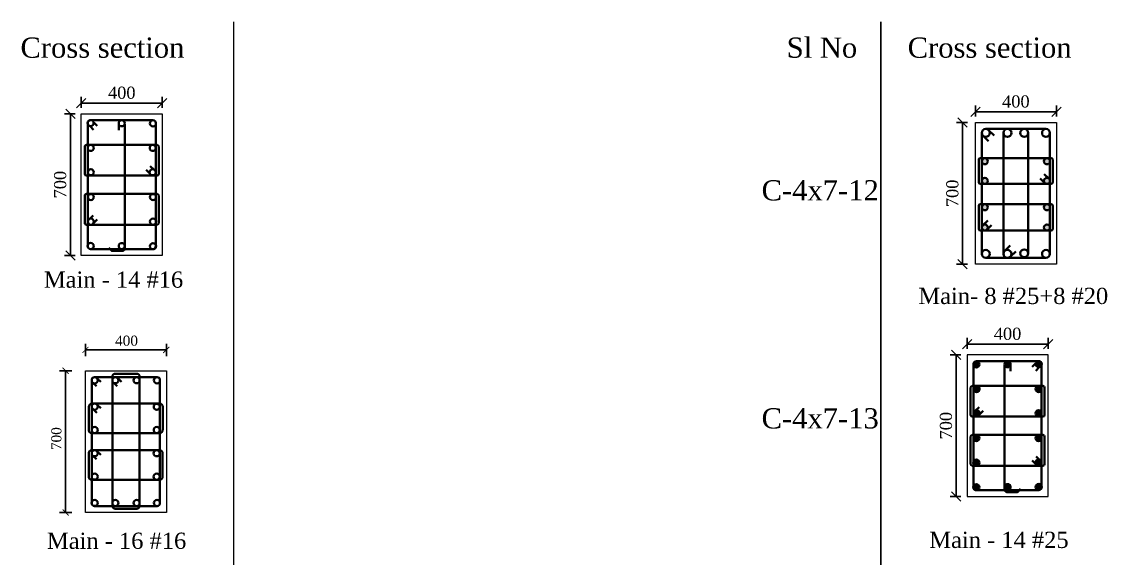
# Model space of a CAD drawing. Header units: millimetres. Extents: x -111267 to 10003021, y -40114 to 2098113.
# Drawn here: x 4400410 to 4427220, y 2052789 to 2066045 of the extents above; entities that cross this region are included whole.
import ezdxf

# ---------------------------------------------------------------- set-up
doc = ezdxf.new("R2010")
doc.units = ezdxf.units.MM
doc.header["$PDMODE"] = 2
doc.linetypes.add('DASHED2', pattern=[0.375, 0.25, -0.125])
doc.layers.add('5a.Hatch-TR-0', color=8, linetype='Continuous')
doc.layers.add('9.Title', color=7, linetype='Continuous')
for name, color, linetype, lineweight in [('6.Dim', 8, 'Continuous', 9), ('object line', 23, 'Continuous', 13), ('reinmt', 241, 'Continuous', 40), ('S-Beam', 4, 'DASHED2', 15), ('S-Dim', 8, 'Continuous', 5)]:
    doc.layers.add(name, color=color, linetype=linetype, lineweight=lineweight)
doc.styles.add('DRIQsmall', font='times.ttf', dxfattribs={"height": 0.2})
doc.styles.add('Section_Scale_250', font='times.ttf', dxfattribs={"height": 250})
doc.styles.add('Times new roman', font='times.ttf', dxfattribs={"height": 300})
doc.dimstyles.new('Scale 20', dxfattribs={"dimscale": 0, "dimtxt": 250, "dimasz": 230, "dimexe": 150, "dimexo": 150, "dimgap": 100, "dimtad": 1, "dimtoh": 1, "dimdec": 0, "dimlfac": 0.2, "dimzin": 0, "dimdsep": 46, "dimtxsty": 'Times new roman', "dimblk": 'OBLIQUE', "dimcen": 0.09, "dimclrd": 256, "dimclrt": 3, "dimadec": 0, "dimazin": 0, "dimtfac": 1, "dimtdec": 0, "dimtofl": 0, "dimtmove": 0, "dimatfit": 3, "dimfxl": 150, "dimfxlon": 1, "dimtolj": 1, "dimtzin": 0, "dimarcsym": 0})
doc.dimstyles.new('Section_Scale 250', dxfattribs={"dimscale": 0, "dimtxt": 250, "dimasz": 150, "dimexe": 150, "dimexo": 150, "dimgap": 100, "dimtad": 1, "dimtoh": 1, "dimdec": 0, "dimlfac": 0.25, "dimzin": 0, "dimdsep": 46, "dimtxsty": 'Section_Scale_250', "dimblk": 'ARCHTICK', "dimcen": 0.09, "dimclrd": 256, "dimclrt": 3, "dimadec": 0, "dimazin": 0, "dimtfac": 1, "dimtdec": 0, "dimtofl": 0, "dimtmove": 0, "dimatfit": 3, "dimfxl": 150, "dimfxlon": 1, "dimtolj": 1, "dimtzin": 0, "dimarcsym": 0})

# ---------------------------------------------------------------- blocks, each defined once
blk = doc.blocks.new('_ArchTick')
at = {"color": 0, "linetype": 'ByBlock', "const_width": 0.15}
blk.add_lwpolyline([(-0.5, -0.5), (0.5, 0.5)], dxfattribs=at)
blk = doc.blocks.new('*D943')
at = {"layer": 'Defpoints', "color": 0, "ltscale": 6, "transparency": 16777216}
for p in [(4402255, 2057422), (4401495, 2053922), (4402255, 2053922)]:
    blk.add_point(p, dxfattribs=at)
at = {"layer": 'S-Dim', "color": 0, "lineweight": -2, "ltscale": 6, "transparency": 16777216}
for p, q in [((4401645, 2057422), (4401345, 2057422)), ((4401645, 2053922), (4401345, 2053922))]:
    blk.add_line(p, q, dxfattribs=at)
at = {"layer": 'S-Dim', "lineweight": -2, "ltscale": 6, "transparency": 16777216}
blk.add_line((4401495, 2057422), (4401495, 2053922), dxfattribs=at)
at = {"layer": 'S-Dim', "lineweight": -2, "ltscale": 6, "transparency": 16777216, "xscale": 150, "yscale": 150, "zscale": 150}
for p, rotation in [((4401495, 2057422), 90), ((4401495, 2053922), 270)]:
    blk.add_blockref('_ArchTick', p, dxfattribs=dict(at, rotation=rotation))
at = {"layer": 'S-Dim', "color": 3, "ltscale": 6, "transparency": 16777216, "insert": (4401267, 2055745), "char_height": 250, "attachment_point": 5, "rotation": 90, "style": 'Section_Scale_250'}
blk.add_mtext('\\A1;700', dxfattribs=at)
blk = doc.blocks.new('*D944')
at = {"layer": 'Defpoints', "color": 0, "ltscale": 6, "transparency": 16777216}
for p in [(4403982, 2057936), (4401982, 2057182), (4403982, 2057182)]:
    blk.add_point(p, dxfattribs=at)
at = {"layer": 'S-Dim', "color": 0, "lineweight": -2, "ltscale": 6, "transparency": 16777216}
for p, q in [((4401982, 2057786), (4401982, 2058086)), ((4403982, 2057786), (4403982, 2058086))]:
    blk.add_line(p, q, dxfattribs=at)
at = {"layer": 'S-Dim', "lineweight": -2, "ltscale": 6, "transparency": 16777216}
blk.add_line((4401982, 2057936), (4403982, 2057936), dxfattribs=at)
at = {"layer": 'S-Dim', "lineweight": -2, "ltscale": 6, "transparency": 16777216, "xscale": 150, "yscale": 150, "zscale": 150, "rotation": 180}
blk.add_blockref('_ArchTick', (4401982, 2057936), dxfattribs=at)
at = {"layer": 'S-Dim', "lineweight": -2, "ltscale": 6, "transparency": 16777216, "xscale": 150, "yscale": 150, "zscale": 150}
blk.add_blockref('_ArchTick', (4403982, 2057936), dxfattribs=at)
at = {"layer": 'S-Dim', "color": 3, "ltscale": 6, "transparency": 16777216, "insert": (4402999, 2058163), "char_height": 250, "attachment_point": 5, "style": 'Section_Scale_250'}
blk.add_mtext('\\A1;{\\fTimes New Roman Baltic|b0|i0|c0|p18;400}', dxfattribs=at)
blk = doc.blocks.new('_Oblique')
at = {"color": 0, "linetype": 'ByBlock', "lineweight": -2}
blk.add_line((-0.5, -0.5), (0.5, 0.5), dxfattribs=at)
blk = doc.blocks.new('*D949')
at = {"layer": 'Defpoints', "color": 0, "ltscale": 6, "transparency": 16777216}
for p in [(4401881, 2063770), (4401614, 2060270), (4401881, 2060270)]:
    blk.add_point(p, dxfattribs=at)
at = {"layer": 'S-Dim', "color": 0, "lineweight": -2, "ltscale": 6, "transparency": 16777216}
for p, q in [((4401731, 2063770), (4401464, 2063770)), ((4401731, 2060270), (4401464, 2060270))]:
    blk.add_line(p, q, dxfattribs=at)
at = {"layer": 'S-Dim', "lineweight": -2, "ltscale": 6, "transparency": 16777216}
blk.add_line((4401614, 2063770), (4401614, 2060270), dxfattribs=at)
at = {"layer": 'S-Dim', "lineweight": -2, "ltscale": 6, "transparency": 16777216, "xscale": 230, "yscale": 230, "zscale": 230}
for p, rotation in [((4401614, 2063770), 90), ((4401614, 2060270), 270)]:
    blk.add_blockref('_Oblique', p, dxfattribs=dict(at, rotation=rotation))
at = {"layer": 'S-Dim', "color": 3, "ltscale": 6, "transparency": 16777216, "insert": (4401361, 2062020), "char_height": 300, "attachment_point": 5, "rotation": 90, "style": 'Times new roman'}
blk.add_mtext('\\A1;700', dxfattribs=at)
blk = doc.blocks.new('*D950')
at = {"layer": 'Defpoints', "color": 0, "ltscale": 6, "transparency": 16777216}
for p in [(4403881, 2064036), (4401881, 2063770), (4403881, 2063770)]:
    blk.add_point(p, dxfattribs=at)
at = {"layer": 'S-Dim', "color": 0, "lineweight": -2, "ltscale": 6, "transparency": 16777216}
for p, q in [((4401881, 2063920), (4401881, 2064186)), ((4403881, 2063920), (4403881, 2064186))]:
    blk.add_line(p, q, dxfattribs=at)
at = {"layer": 'S-Dim', "lineweight": -2, "ltscale": 6, "transparency": 16777216}
blk.add_line((4401881, 2064036), (4403881, 2064036), dxfattribs=at)
at = {"layer": 'S-Dim', "lineweight": -2, "ltscale": 6, "transparency": 16777216, "xscale": 230, "yscale": 230, "zscale": 230, "rotation": 180}
blk.add_blockref('_Oblique', (4401881, 2064036), dxfattribs=at)
at = {"layer": 'S-Dim', "lineweight": -2, "ltscale": 6, "transparency": 16777216, "xscale": 230, "yscale": 230, "zscale": 230}
blk.add_blockref('_Oblique', (4403881, 2064036), dxfattribs=at)
at = {"layer": 'S-Dim', "color": 3, "ltscale": 6, "transparency": 16777216, "insert": (4402881, 2064289), "char_height": 300, "attachment_point": 5, "style": 'Times new roman'}
blk.add_mtext('\\A1;400', dxfattribs=at)
blk = doc.blocks.new('*D956')
at = {"layer": 'Defpoints', "color": 0, "ltscale": 6, "transparency": 16777216}
for p in [(4423915, 2063554), (4423648, 2060054), (4423915, 2060054)]:
    blk.add_point(p, dxfattribs=at)
at = {"layer": 'S-Dim', "color": 0, "lineweight": -2, "ltscale": 6, "transparency": 16777216}
for p, q in [((4423765, 2063554), (4423498, 2063554)), ((4423765, 2060054), (4423498, 2060054))]:
    blk.add_line(p, q, dxfattribs=at)
at = {"layer": 'S-Dim', "lineweight": -2, "ltscale": 6, "transparency": 16777216}
blk.add_line((4423648, 2063554), (4423648, 2060054), dxfattribs=at)
at = {"layer": 'S-Dim', "lineweight": -2, "ltscale": 6, "transparency": 16777216, "xscale": 230, "yscale": 230, "zscale": 230}
for p, rotation in [((4423648, 2063554), 90), ((4423648, 2060054), 270)]:
    blk.add_blockref('_Oblique', p, dxfattribs=dict(at, rotation=rotation))
at = {"layer": 'S-Dim', "color": 3, "ltscale": 6, "transparency": 16777216, "insert": (4423395, 2061804), "char_height": 300, "attachment_point": 5, "rotation": 90, "style": 'Times new roman'}
blk.add_mtext('\\A1;700', dxfattribs=at)
blk = doc.blocks.new('*D957')
at = {"layer": 'Defpoints', "color": 0, "ltscale": 6, "transparency": 16777216}
for p in [(4425962, 2063821), (4423962, 2063554), (4425962, 2063554)]:
    blk.add_point(p, dxfattribs=at)
at = {"layer": 'S-Dim', "color": 0, "lineweight": -2, "ltscale": 6, "transparency": 16777216}
for p, q in [((4423962, 2063704), (4423962, 2063971)), ((4425962, 2063704), (4425962, 2063971))]:
    blk.add_line(p, q, dxfattribs=at)
at = {"layer": 'S-Dim', "lineweight": -2, "ltscale": 6, "transparency": 16777216}
blk.add_line((4423962, 2063821), (4425962, 2063821), dxfattribs=at)
at = {"layer": 'S-Dim', "lineweight": -2, "ltscale": 6, "transparency": 16777216, "xscale": 230, "yscale": 230, "zscale": 230, "rotation": 180}
blk.add_blockref('_Oblique', (4423962, 2063821), dxfattribs=at)
at = {"layer": 'S-Dim', "lineweight": -2, "ltscale": 6, "transparency": 16777216, "xscale": 230, "yscale": 230, "zscale": 230}
blk.add_blockref('_Oblique', (4425962, 2063821), dxfattribs=at)
at = {"layer": 'S-Dim', "color": 3, "ltscale": 6, "transparency": 16777216, "insert": (4424962, 2064073), "char_height": 300, "attachment_point": 5, "style": 'Times new roman'}
blk.add_mtext('\\A1;400', dxfattribs=at)
blk = doc.blocks.new('*D964')
at = {"layer": 'Defpoints', "color": 0, "ltscale": 6, "transparency": 16777216}
for p in [(4423757, 2057815), (4423490, 2054315), (4423757, 2054315)]:
    blk.add_point(p, dxfattribs=at)
at = {"layer": 'S-Dim', "color": 0, "lineweight": -2, "ltscale": 6, "transparency": 16777216}
for p, q in [((4423607, 2057815), (4423340, 2057815)), ((4423607, 2054315), (4423340, 2054315))]:
    blk.add_line(p, q, dxfattribs=at)
at = {"layer": 'S-Dim', "lineweight": -2, "ltscale": 6, "transparency": 16777216}
blk.add_line((4423490, 2057815), (4423490, 2054315), dxfattribs=at)
at = {"layer": 'S-Dim', "lineweight": -2, "ltscale": 6, "transparency": 16777216, "xscale": 230, "yscale": 230, "zscale": 230}
for p, rotation in [((4423490, 2057815), 90), ((4423490, 2054315), 270)]:
    blk.add_blockref('_Oblique', p, dxfattribs=dict(at, rotation=rotation))
at = {"layer": 'S-Dim', "color": 3, "ltscale": 6, "transparency": 16777216, "insert": (4423237, 2056065), "char_height": 300, "attachment_point": 5, "rotation": 90, "style": 'Times new roman'}
blk.add_mtext('\\A1;700', dxfattribs=at)
blk = doc.blocks.new('*D965')
at = {"layer": 'Defpoints', "color": 0, "ltscale": 6, "transparency": 16777216}
for p in [(4423757, 2058082), (4423757, 2057815), (4425757, 2057815)]:
    blk.add_point(p, dxfattribs=at)
at = {"layer": 'S-Dim', "color": 0, "lineweight": -2, "ltscale": 6, "transparency": 16777216}
for p, q in [((4423757, 2057965), (4423757, 2058232)), ((4425757, 2057965), (4425757, 2058232))]:
    blk.add_line(p, q, dxfattribs=at)
at = {"layer": 'S-Dim', "lineweight": -2, "ltscale": 6, "transparency": 16777216}
blk.add_line((4425757, 2058082), (4423757, 2058082), dxfattribs=at)
at = {"layer": 'S-Dim', "lineweight": -2, "ltscale": 6, "transparency": 16777216, "xscale": 230, "yscale": 230, "zscale": 230, "rotation": 180}
blk.add_blockref('_Oblique', (4423757, 2058082), dxfattribs=at)
at = {"layer": 'S-Dim', "lineweight": -2, "ltscale": 6, "transparency": 16777216, "xscale": 230, "yscale": 230, "zscale": 230}
blk.add_blockref('_Oblique', (4425757, 2058082), dxfattribs=at)
at = {"layer": 'S-Dim', "color": 3, "ltscale": 6, "transparency": 16777216, "insert": (4424757, 2058334), "char_height": 300, "attachment_point": 5, "style": 'Times new roman'}
blk.add_mtext('\\A1;400', dxfattribs=at)

msp = doc.modelspace()

# ---------------------------------------------------------------- hatches: boundary and pattern name
at = {"layer": '5a.Hatch-TR-0', "linetype": 'Continuous', "transparency": 33554597}
h = msp.add_hatch(color=8, dxfattribs=at)
h.dxf.hatch_style = 1
h.paths.add_polyline_path([(4424271.2, 2062598.5, 1), (4424120.1, 2062598.5, 1)])
h.paths.add_polyline_path([(4424120.1, 2062113.6, 0.395999), (4424190.9, 2062038.2), (4424200.4, 2062038.2, 0.395999), (4424271.2, 2062113.6, 1)])
h.paths.add_polyline_path([(4425804, 2062113.6, 1), (4425652.9, 2062113.6, 0.395999), (4425723.7, 2062038.2), (4425733.2, 2062038.2, 0.395999)])
h.paths.add_polyline_path([(4425804, 2062598.5, 1), (4425652.9, 2062598.5, 1)])
h = msp.add_hatch(color=8, dxfattribs=at)
h.dxf.hatch_style = 1
h.paths.add_polyline_path([(4425732.9, 2061538.2), (4425724, 2061538.2, 0.3971585), (4425652.9, 2061462.8, 1), (4425804, 2061462.8, 0.3971585)])
h.paths.add_polyline_path([(4425804, 2060961, 1), (4425652.9, 2060961, 1)])
h.paths.add_polyline_path([(4424147.9, 2061019.6), (4424138.4, 2061010.3, 0.179493), (4424120.1, 2060961, 1), (4424271.2, 2060961, 0.6319906)])
h.paths.add_polyline_path([(4424271.2, 2061462.8, 0.3971585), (4424200.1, 2061538.2), (4424191.2, 2061538.2, 0.3971585), (4424120.1, 2061462.8, 1)])
at = {"layer": '6.Dim', "linetype": 'Continuous'}
h = msp.add_hatch(color=8, dxfattribs=at)
h.dxf.hatch_style = 1
edge = h.paths.add_edge_path()
edge.add_arc((4423988.9, 2057578.8), 75.5, -180, 180, ccw=False)
h = msp.add_hatch(color=8, dxfattribs=at)
h.dxf.hatch_style = 1
edge = h.paths.add_edge_path()
edge.add_arc((4424756.9, 2057582.2), 75.5, -180, 180, ccw=False)
h = msp.add_hatch(color=8, dxfattribs=at)
h.dxf.hatch_style = 1
edge = h.paths.add_edge_path()
edge.add_arc((4425527.5, 2057585.5), 75.5, -180, 180, ccw=False)
h = msp.add_hatch(color=8, dxfattribs=at)
h.dxf.hatch_style = 1
edge = h.paths.add_edge_path()
edge.add_arc((4423991.7, 2056971.9), 75.5, -180, 180, ccw=False)
h = msp.add_hatch(color=8, dxfattribs=at)
h.dxf.hatch_style = 1
edge = h.paths.add_edge_path()
edge.add_arc((4425522.1, 2056971.9), 75.5, -180, 180, ccw=False)
h = msp.add_hatch(color=8, dxfattribs=at)
h.dxf.hatch_style = 1
edge = h.paths.add_edge_path()
edge.add_arc((4423993.4, 2056372.4), 75.5, -180, 180, ccw=False)
h = msp.add_hatch(color=8, dxfattribs=at)
h.dxf.hatch_style = 1
edge = h.paths.add_edge_path()
edge.add_arc((4425521, 2056372.4), 75.5, -180, 180, ccw=False)
h = msp.add_hatch(color=8, dxfattribs=at)
h.dxf.hatch_style = 1
edge = h.paths.add_edge_path()
edge.add_arc((4423987.3, 2055758.1), 75.5, -180, 180, ccw=False)
h = msp.add_hatch(color=8, dxfattribs=at)
h.dxf.hatch_style = 1
edge = h.paths.add_edge_path()
edge.add_arc((4425521.4, 2055758.1), 75.5, -180, 180, ccw=False)
h = msp.add_hatch(color=8, dxfattribs=at)
h.dxf.hatch_style = 1
edge = h.paths.add_edge_path()
edge.add_arc((4423986.8, 2055151.2), 75.5, -180, 180, ccw=False)
h = msp.add_hatch(color=8, dxfattribs=at)
h.dxf.hatch_style = 1
edge = h.paths.add_edge_path()
edge.add_arc((4425520.9, 2055151.2), 75.5, -180, 180, ccw=False)
h = msp.add_hatch(color=8, dxfattribs=at)
h.dxf.hatch_style = 1
edge = h.paths.add_edge_path()
edge.add_arc((4423986.3, 2054544.3), 75.5, -180, 180, ccw=False)
h = msp.add_hatch(color=8, dxfattribs=at)
h.dxf.hatch_style = 1
edge = h.paths.add_edge_path()
edge.add_arc((4424756.9, 2054547.6), 75.5, -180, 180, ccw=False)
h = msp.add_hatch(color=8, dxfattribs=at)
h.dxf.hatch_style = 1
edge = h.paths.add_edge_path()
edge.add_arc((4425527.5, 2054544.3), 75.5, -180, 180, ccw=False)

# ---------------------------------------------------------------- linework, layer by layer
at = {"layer": '5a.Hatch-TR-0', "color": 8, "linetype": 'Continuous', "transparency": 33554597}
msp.add_circle((4424195.6, 2060961), 75.5, dxfattribs=at)
at = {"layer": '9.Title'}
msp.add_line((4421625.6, 1999011, -198769.9), (4421625.6, 2066045.3, -198769.9), dxfattribs=at)
at = {"layer": 'object line'}
for points in [[(4401881.2, 2063769.6), (4403881.2, 2063769.6), (4403881.2, 2060269.6), (4401881.2, 2060269.6)], [(4423962, 2063554.1), (4425962, 2063554.1), (4425962, 2060054.1), (4423962, 2060054.1)], [(4425756.9, 2057814.9), (4423756.9, 2057814.9), (4423756.9, 2054314.9), (4425756.9, 2054314.9)], [(4401981.8, 2057422.1), (4403981.8, 2057422.1), (4403981.8, 2053922.1), (4401981.8, 2053922.1)]]:
    msp.add_lwpolyline(points, close=True, dxfattribs=at)
at = {"layer": 'reinmt', "linetype": 'Continuous', "lineweight": 35}
for p, q in [((4402110.6, 2063611.6), (4403651.7, 2063611.6)), ((4402039.2, 2060499), (4402039.2, 2063540.2)), ((4402097.8, 2063463.8), (4402185.9, 2063377.6)), ((4402189.1, 2063557.1), (4402277.4, 2063474)), ((4402805.7, 2063540.9), (4402805.3, 2063369.5)), ((4403723.1, 2063540.2), (4403723.1, 2060499)), ((4424120.1, 2060310.4), (4424120.1, 2063297.9)), ((4424218.3, 2063396.1), (4425705.8, 2063396.1)), ((4424294.9, 2063359.4), (4424423.6, 2063235.1)), ((4424655.4, 2063298.8), (4424655.4, 2060309.5)), ((4425268.7, 2060322.9), (4425268.7, 2063297.9)), ((4425804, 2063297.9), (4425804, 2060310.4)), ((4424146, 2063231.4), (4424289.1, 2063094.2)), ((4401968.4, 2062285.8), (4401968.4, 2062962)), ((4402008.4, 2063002), (4403753.9, 2063002)), ((4403793.9, 2062962), (4403793.9, 2062285.8)), ((4424047.8, 2062078.2), (4424047.8, 2062637.5)), ((4424087.8, 2062677.5), (4425833.2, 2062677.5)), ((4425873.2, 2062637.5), (4425873.2, 2062078.2)), ((4402008.4, 2062245.8), (4403753.9, 2062245.8)), ((4403486.6, 2062383.7), (4403574.7, 2062297.4)), ((4403586.3, 2062480.3), (4403674.7, 2062397.3)), ((4425660.5, 2062280.9), (4425774.3, 2062174.8)), ((4424087.7, 2062038.2), (4425833.2, 2062038.2)), ((4425560.6, 2062170.7), (4425670.4, 2062065.2)), ((4401968.4, 2061070.6), (4401968.4, 2061751.5)), ((4402008.4, 2061791.5), (4403753.9, 2061791.5)), ((4403793.9, 2061751.5), (4403793.9, 2061070.6)), ((4424047.8, 2060924.7), (4424047.4, 2061498.2)), ((4424087.4, 2061538.2), (4425832.9, 2061538.2)), ((4425872.9, 2061498.2), (4425873.2, 2060924.7)), ((4402177.3, 2061259.5), (4402088.9, 2061176.5)), ((4402276.9, 2061162.8), (4402188.7, 2061076.6)), ((4402008.4, 2061030.6), (4403753.9, 2061030.6)), ((4424087.8, 2060884.7), (4425833.2, 2060884.7)), ((4424269.7, 2061138.1), (4424138.4, 2061010.3)), ((4424360.7, 2061017), (4424252.9, 2060911.7)), ((4403651.7, 2060427.6), (4402110.6, 2060427.6)), ((4424693, 2060386.8), (4424824.5, 2060512.9)), ((4424828.5, 2060246), (4424959.1, 2060372)), ((4425705.8, 2060212.2), (4424218.3, 2060212.2)), ((4423915, 2057585.5), (4423915, 2054544.3)), ((4425527.5, 2057656.8), (4423986.3, 2057656.8)), ((4424832.3, 2057586.2), (4424832.8, 2057414.8)), ((4425449, 2057602.3), (4425360.7, 2057519.3)), ((4425540.3, 2057509.1), (4425452.1, 2057422.9)), ((4425598.8, 2054544.3), (4425598.8, 2057585.5)), ((4402139.8, 2054151.5), (4402139.8, 2057192.7)), ((4402211.2, 2057264.1), (4403752.4, 2057264.1)), ((4402272, 2057233.2), (4402360.3, 2057150.1)), ((4402649.4, 2054081.9), (4402649.4, 2057278.8)), ((4402719.4, 2057348.8), (4403252.3, 2057348.8)), ((4402788.9, 2057230.3), (4402877.2, 2057147.2)), ((4403322.3, 2054081.9), (4403322.3, 2057278.8)), ((4403823.7, 2057192.7), (4403823.7, 2054151.5)), ((4402167.2, 2057125.7), (4402255.3, 2057039.4)), ((4402681.3, 2057126.9), (4402769.4, 2057040.6)), ((4423844.2, 2057007.2), (4423844.2, 2056331.1)), ((4425629.6, 2057047.2), (4423884.2, 2057047.2)), ((4425669.6, 2056331.1), (4425669.6, 2057007.2)), ((4402142.5, 2056609.4), (4403816.9, 2056609.4)), ((4402066.9, 2056533.9), (4402065.6, 2055958.5)), ((4402154.7, 2056487), (4402261.7, 2056381.8)), ((4402273.4, 2056580.4), (4402362.6, 2056496.6)), ((4403892.4, 2056533.9), (4403891.1, 2055958.5)), ((4424051.7, 2056525.6), (4423963.4, 2056442.6)), ((4424151.5, 2056429), (4424063.3, 2056342.7)), ((4425629.6, 2056291.1), (4423884.2, 2056291.1)), ((4402141.1, 2055883), (4403815.5, 2055883)), ((4423844.2, 2055796.8), (4423844.2, 2055115.9)), ((4425629.6, 2055836.8), (4423884.2, 2055836.8)), ((4425669.6, 2055115.9), (4425669.6, 2055796.8)), ((4402065.6, 2055385.3), (4402063.9, 2054805.1)), ((4402141.1, 2055460.9), (4403815.5, 2055460.9)), ((4402170, 2055323.5), (4402258.9, 2055236.5)), ((4402257.4, 2055446.7), (4402365.4, 2055343.9)), ((4403891, 2055385.3), (4403889.4, 2054805.1)), ((4425460.8, 2055304.8), (4425549.2, 2055221.8)), ((4425629.6, 2055075.9), (4423884.2, 2055075.9)), ((4425361.1, 2055208.1), (4425449.3, 2055121.9)), ((4402139.5, 2054729.6), (4403813.9, 2054729.6)), ((4423986.3, 2054472.9), (4425527.5, 2054472.9)), ((4403752.4, 2054080.1), (4402211.2, 2054080.1)), ((4402719.4, 2054011.9), (4403252.3, 2054011.9))]:
    msp.add_line(p, q, dxfattribs=at)
for points in [[(4402559.9, 2060462.4), (4402633.7, 2060380.8), (4402896.2, 2060380.8, 0.4142858), (4402956.2, 2060440.8), (4402955.5, 2063523.4)], [(4425078.1, 2054507.7), (4425004.4, 2054426.1), (4424741.8, 2054426.1, -0.4142858), (4424681.8, 2054486.1), (4424682.6, 2057568.7)]]:
    msp.add_lwpolyline(points, format="xyb", dxfattribs=at)
for centre, radius in [((4402110.6, 2063540.2), 75.5), ((4402881.2, 2063536.9), 75.5), ((4403649.2, 2063533.6), 75.5), ((4424218.3, 2063297.9), 98.2), ((4424753.6, 2063298.8), 98.2), ((4425170.5, 2063297.9), 98.2), ((4425705.8, 2063297.9), 98.2), ((4402116, 2062926.6), 75.5), ((4403646.3, 2062926.6), 75.5), ((4424195.6, 2062598.5), 75.5), ((4425728.4, 2062598.5), 75.5), ((4402117.1, 2062327.2), 75.5), ((4403644.7, 2062327.2), 75.5), ((4424195.6, 2062113.6), 75.5), ((4425728.4, 2062113.6), 75.5), ((4402116.6, 2061712.8), 75.5), ((4403650.7, 2061712.8), 75.5), ((4424195.6, 2061462.8), 75.5), ((4425728.4, 2061462.8), 75.5), ((4402117.1, 2061105.9), 75.5), ((4403651.2, 2061105.9), 75.5), ((4424195.6, 2060961), 75.5), ((4425728.4, 2060961), 75.5), ((4402112.3, 2060504.3), 75.5), ((4402881.2, 2060502.3), 75.5), ((4403651.7, 2060499), 75.5), ((4424218.3, 2060310.4), 98.2), ((4424753.6, 2060309.5), 98.2), ((4425170.5, 2060322.9), 98.2), ((4425705.8, 2060310.4), 98.2), ((4423988.9, 2057578.8), 75.5), ((4424756.9, 2057582.2), 75.5), ((4425527.5, 2057585.5), 75.5), ((4402214.2, 2057184.8), 75.5), ((4402724.9, 2057188.5), 75.5), ((4403246.8, 2057188.5), 75.5), ((4403748.2, 2057186.1), 75.5), ((4423991.7, 2056971.9), 75.5), ((4425522.1, 2056971.9), 75.5), ((4402213.9, 2056533.9), 75.5), ((4403746.1, 2056530.9), 75.5), ((4423993.4, 2056372.4), 75.5), ((4425521, 2056372.4), 75.5), ((4402213.7, 2055958.5), 75.5), ((4403744.7, 2055958.5), 75.5), ((4423987.3, 2055758.1), 75.5), ((4425521.4, 2055758.1), 75.5), ((4402213.4, 2055385.3), 75.5), ((4403743.9, 2055385.3), 75.5), ((4423986.8, 2055151.2), 75.5), ((4425520.9, 2055151.2), 75.5), ((4402213.2, 2054807.7), 75.5), ((4403743.4, 2054805.1), 75.5), ((4423986.3, 2054544.3), 75.5), ((4424756.9, 2054547.6), 75.5), ((4425525.7, 2054549.6), 75.5), ((4402213, 2054156.8), 75.5), ((4402724.9, 2054155.7), 75.5), ((4403246.8, 2054155.7), 75.5), ((4403747.8, 2054156), 75.5)]:
    msp.add_circle(centre, radius, dxfattribs=at)
for centre, radius, start, end in [((4402110.6, 2063540.2), 71.4, 90, 180), ((4403651.7, 2063540.2), 71.4, 360, 90), ((4402008.4, 2062962), 40, 90, 180), ((4403753.9, 2062962), 40, 0, 90), ((4424087.8, 2062637.5), 40, 90, 180), ((4425833.2, 2062637.5), 40, 0, 90), ((4402008.4, 2062285.8), 40, 180, 270), ((4403753.9, 2062285.8), 40, 270, 0), ((4424087.8, 2062078.2), 40, 180, 270), ((4425833.2, 2062078.2), 40, 270, 0), ((4402008.4, 2061751.5), 40, 90, 180), ((4403753.9, 2061751.5), 40, 0, 90), ((4424087.4, 2061498.2), 40, 90, 180), ((4425832.9, 2061498.2), 40, 0, 90), ((4402008.4, 2061070.6), 40, 180, 270), ((4403753.9, 2061070.6), 40, 270, 0), ((4424087.8, 2060924.7), 40, 180, 270), ((4425833.2, 2060924.7), 40, 270, 0), ((4402110.6, 2060499), 71.4, 180, 270), ((4403651.7, 2060499), 71.4, 270, 0), ((4423986.3, 2057585.5), 71.4, 90, 180), ((4425527.5, 2057585.5), 71.4, 0, 90), ((4402211.2, 2057192.7), 71.4, 90, 180), ((4402719.4, 2057278.8), 70, 90, 180), ((4403252.3, 2057278.8), 70, 0, 90), ((4403752.4, 2057192.7), 71.4, 360, 90), ((4423884.2, 2057007.2), 40, 90, 180), ((4425629.6, 2057007.2), 40, 0, 90), ((4402142.5, 2056533.9), 75.5, 90, 180), ((4403816.9, 2056533.9), 75.5, 0, 90), ((4423884.2, 2056331.1), 40, 180, 270), ((4425629.6, 2056331.1), 40, 270, 0), ((4402141.1, 2055958.5), 75.5, 180, 270), ((4403815.5, 2055958.5), 75.5, 270, 0), ((4423884.2, 2055796.8), 40, 90, 180), ((4425629.6, 2055796.8), 40, 0, 90), ((4402141.1, 2055385.3), 75.5, 90, 180), ((4403815.5, 2055385.3), 75.5, 0, 90), ((4423884.2, 2055115.9), 40, 180, 270), ((4425629.6, 2055115.9), 40, 270, 0), ((4402139.5, 2054805.1), 75.5, 180, 270), ((4403813.9, 2054805.1), 75.5, 270, 0), ((4423986.3, 2054544.3), 71.4, 180, 270), ((4425527.5, 2054544.3), 71.4, 270, 0), ((4402211.2, 2054151.5), 71.4, 180, 270), ((4402719.4, 2054081.9), 70, 180, 270), ((4403252.3, 2054081.9), 70, 270, 0), ((4403752.4, 2054151.5), 71.4, 270, 0)]:
    msp.add_arc(centre, radius, start, end, dxfattribs=at)
at = {"layer": 'S-Beam', "linetype": 'Continuous', "ltscale": 5}
msp.add_line((4405640.5, 2066045.3, -198769.9), (4405640.5, 1999011, -198769.9), dxfattribs=at)

# ---------------------------------------------------------------- texts
at = {"color": 0, "linetype": 'Continuous', "char_height": 400, "attachment_point": 5, "style": 'Times new roman'}
for s, insert, width in [('Main - 14 #16', (4402677.6, 2059671.2), 3405.581), ('Main- 8 #25+8 #20 ', (4424899.4, 2059267.6), 5101.589), ('Main - 16 #16', (4402753.5, 2053219.5), 3405.581), ('Main - 14 #25', (4424545, 2053241.2), 3405.581)]:
    msp.add_mtext(s, dxfattribs=dict(at, insert=insert, width=width))
at = {"layer": '9.Title', "linetype": 'Continuous', "lineweight": 9, "ltscale": 0.5, "char_height": 500, "width": 8540.737, "attachment_point": 5, "style": 'DRIQsmall'}
for s, insert in [('Cross section', (4402403.2, 2065401.1, -198769.9)), ('Sl No', (4420173, 2065401.1, -198769.9)), ('Cross section', (4424314.4, 2065401.1, -198769.9)), ('C-4x7-12', (4420129.3, 2061876.1, -198769.9)), ('C-4x7-13', (4420129.3, 2056243, -198769.9))]:
    msp.add_mtext(s, dxfattribs=dict(at, insert=insert))

# ---------------------------------------------------------------- dimensions: what is measured, and where the dimension line sits
at = {"layer": 'S-Dim', "ltscale": 6}
for base, p1, p2, picture, middle in [((4403881.2, 2064036.3), (4401881.2, 2063769.6), (4403881.2, 2063769.6), '*D950', (4402881.2, 2064288.9)), ((4425962, 2063820.8), (4423962, 2063554.1), (4425962, 2063554.1), '*D957', (4424962, 2064073.4))]:
    dim = msp.add_linear_dim(base=base, p1=p1, p2=p2, dimstyle='Scale 20', override={"dimscale": 1}, dxfattribs=at)
    dim.commit()
    dim.dimension.update_dxf_attribs({"geometry": picture, "text_midpoint": middle})
for base, p1, p2, angle, picture, middle in [((4401614.5, 2060269.6), (4401881.2, 2063769.6), (4401881.2, 2060269.6), 90, '*D949', (4401361.5, 2062019.6)), ((4423648.2, 2060054.1), (4423914.9, 2063554.1), (4423914.9, 2060054.1), 90, '*D956', (4423395.2, 2061804.1)), ((4423756.9, 2058081.6), (4425756.9, 2057814.9), (4423756.9, 2057814.9), 180, '*D965', (4424756.9, 2058334.2)), ((4423490.2, 2054314.9), (4423756.9, 2057814.9), (4423756.9, 2054314.9), 90, '*D964', (4423237.2, 2056064.9))]:
    dim = msp.add_linear_dim(base=base, p1=p1, p2=p2, angle=angle, dimstyle='Scale 20', override={"dimscale": 1}, dxfattribs=at)
    dim.commit()
    dim.dimension.update_dxf_attribs({"geometry": picture, "text_midpoint": middle})
dim = msp.add_linear_dim(base=(4403981.8, 2057936.3), p1=(4401981.8, 2057181.7), p2=(4403981.8, 2057181.7), text='{\\fTimes New Roman Baltic|b0|i0|c0|p18;400}', dimstyle='Section_Scale 250', override={"dimscale": 1}, dxfattribs=at)
dim.commit()
dim.dimension.update_dxf_attribs({"geometry": '*D944', "text_midpoint": (4402999.1, 2057936.3), "dimtype": 160})
dim = msp.add_linear_dim(base=(4401494.7, 2053922.1), p1=(4402255.2, 2057422.1), p2=(4402255.2, 2053922.1), angle=90, text='700', dimstyle='Section_Scale 250', override={"dimscale": 1}, dxfattribs=at)
dim.commit()
dim.dimension.update_dxf_attribs({"geometry": '*D943', "text_midpoint": (4401494.7, 2055744.9), "dimtype": 160})

doc.saveas('drawing.dxf')
